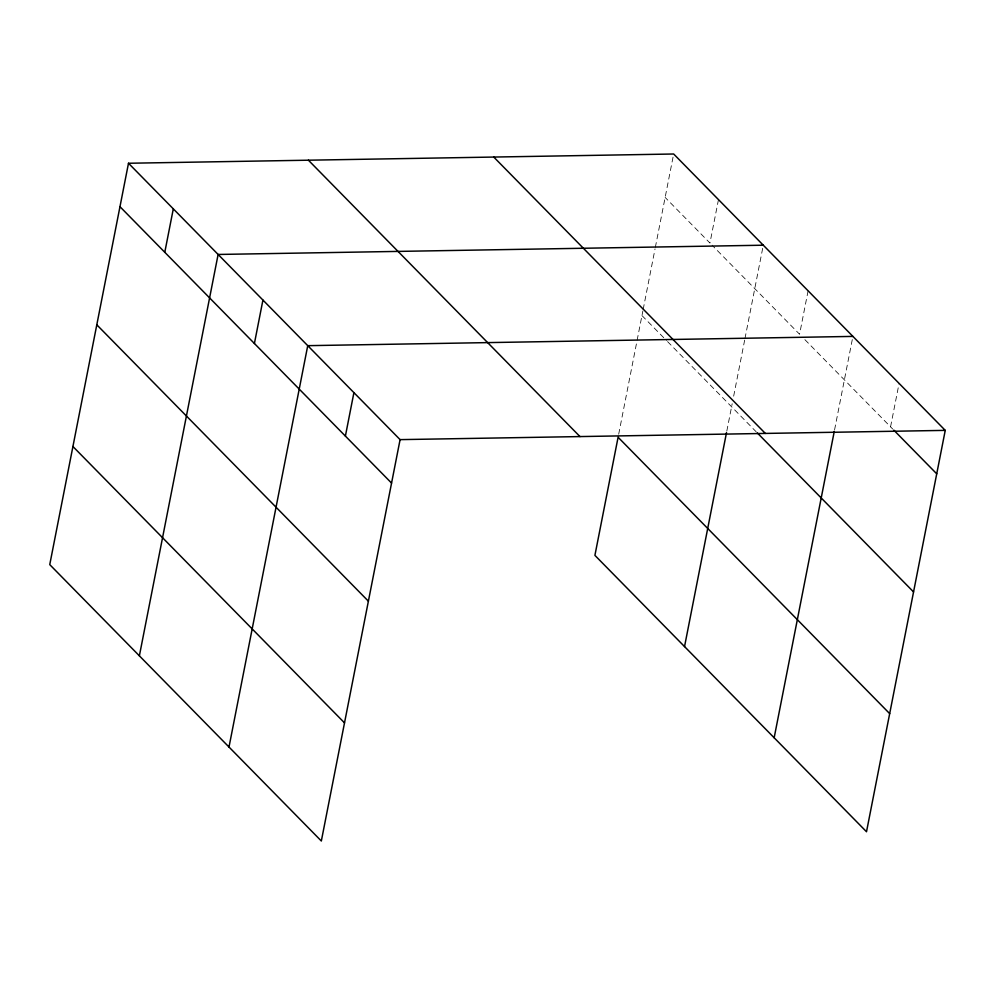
<?xml version="1.0" encoding="UTF-8"?>
<svg xmlns="http://www.w3.org/2000/svg" width="995" height="995" viewBox="0 0 995 995"><rect width="100%" height="100%" fill="white"/><g stroke="black" fill="none" stroke-linecap="round" stroke-linejoin="round"><path stroke-width="0.75" stroke-dasharray="4.97 3.73" d="M618.691 434.206L642.857 311.012M643.156 309.495L655.033 248.924M655.332 247.407L673.366 155.506M718.477 199.609L709.945 243.041L665.133 197.433M726.81 431.096L732.183 403.734M733.663 396.159L744.658 340.128M744.957 338.611L763.289 245.205M808.102 290.814L799.57 334.245L712.084 245.205M834.581 429.815L852.914 336.409M890.562 426.83L899.082 383.398M804.905 339.668L892.702 429.019M641.962 315.552L666.501 340.526M667.57 341.608L756.125 431.73"/><path stroke-width="1.49" d="M128.492 163.255L49.75 564.625L321.335 840.999L400.089 439.628L128.492 163.255L673.665 154.001L945.25 430.375L866.508 831.745L594.91 555.372L618.094 437.253L889.679 713.626M164.784 252.295L173.304 208.85M139.375 655.829L218.116 254.459L763.289 245.205M254.409 343.499L262.929 300.067M228.999 747.034L307.741 345.663L852.914 336.409M345.389 436.084L353.909 392.652M684.535 646.576L726.512 432.614M774.16 737.78L834.283 431.332M400.089 439.628L945.25 430.375M893.784 430.114L936.73 473.819M493.756 157.061L765.342 433.434M757.195 432.813L913.559 591.938M308.4 160.195L579.986 436.581M119.972 206.686L391.557 483.072M96.801 324.805L368.386 601.179M72.921 446.506L344.519 722.88"/></g></svg>
